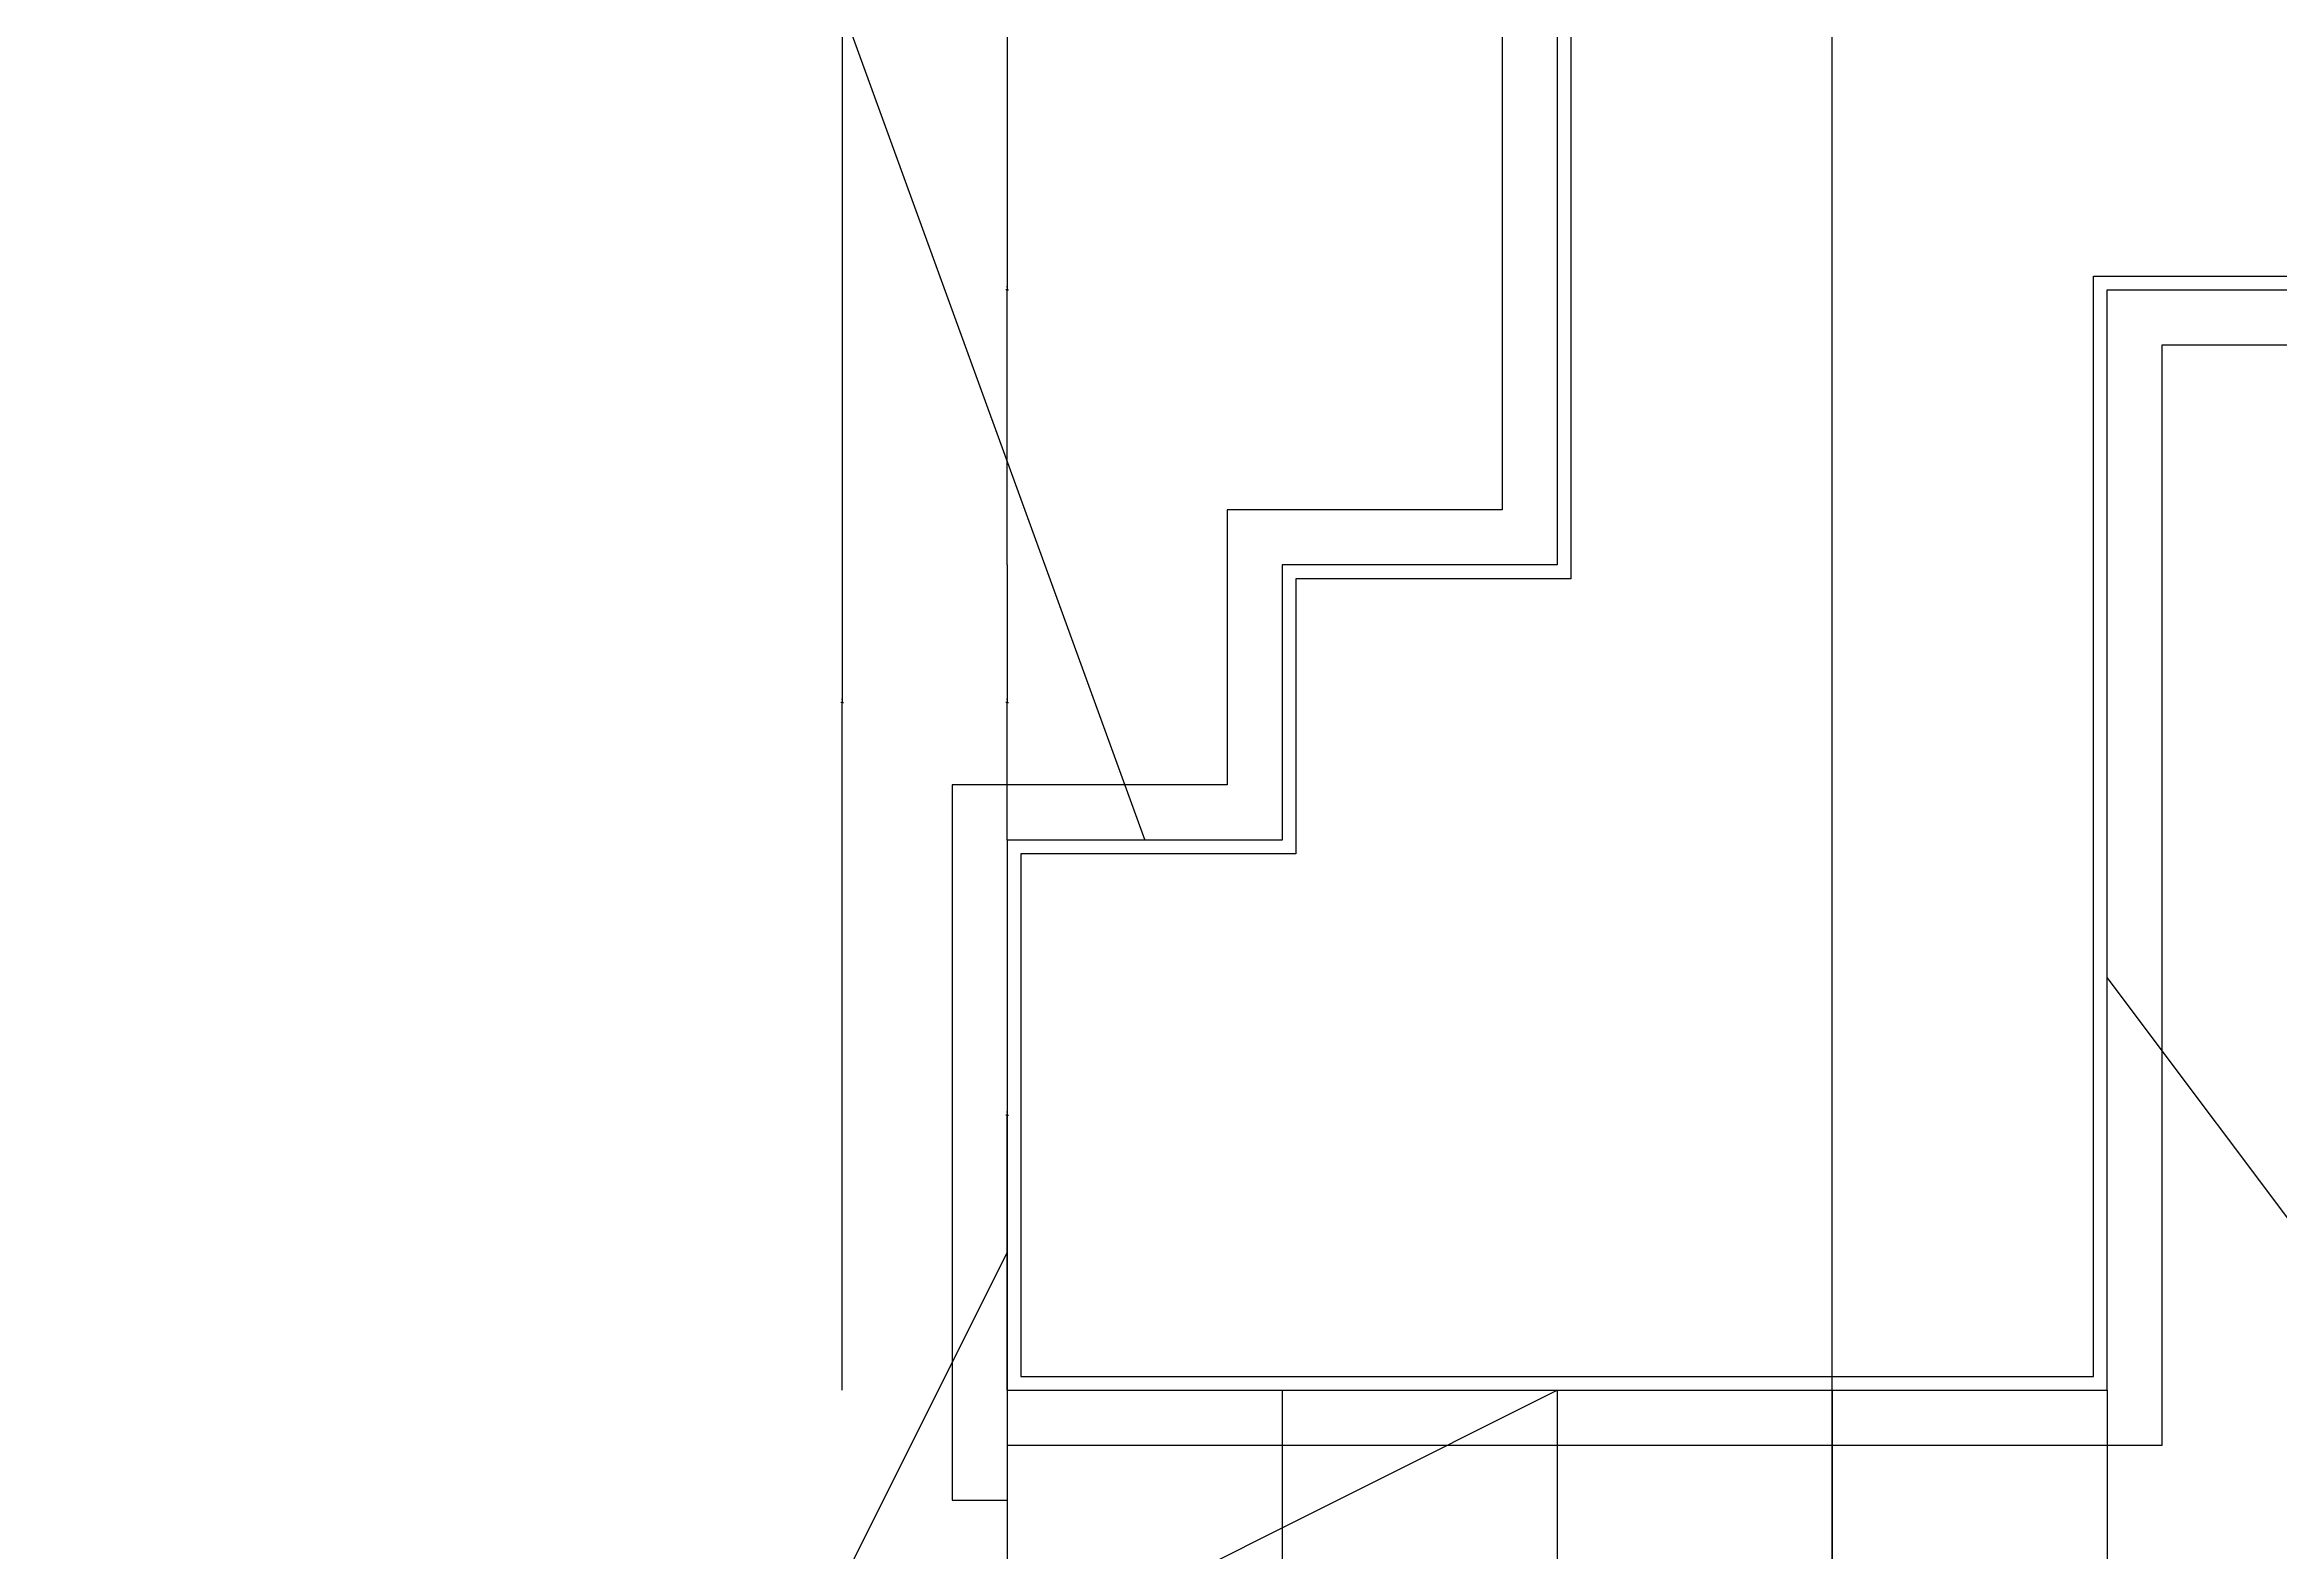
# Model space of a CAD drawing. Header units: metres. Extents: x -297 to 2210, y -16 to 3011.
# Drawn here: x 500 to 1313, y 841 to 1389 of the extents above; entities that cross this region are included whole.
import ezdxf

# ---------------------------------------------------------------- set-up
doc = ezdxf.new("R2010")
doc.units = ezdxf.units.M
for name, color, linetype in [('LM', 141, 'Continuous'), ('PUB_DIM', 3, 'Continuous'), ('PUB_WALL', 7, 'Continuous'), ('S_DOTE', 1, 'Continuous'), ('S_WALL', 7, 'Continuous')]:
    doc.layers.add(name, color=color, linetype=linetype)
doc.dimstyles.get("Standard").update_dxf_attribs({"dimtxt": 2.5, "dimasz": 2.5, "dimexe": 1.25, "dimexo": 0.625, "dimtad": 1, "dimcen": 2.5, "dimazin": 3, "dimtfac": 1, "dimtmove": 0, "dimatfit": 3})

# ---------------------------------------------------------------- blocks, each defined once
blk = doc.blocks.new('*D4')
for p, q in [((850, 900), (850, 650.88)), ((950, 900), (950, 650.88)), ((850.25, 650.88), (898.5, 650.88)), ((901.5, 650.88), (949.75, 650.88))]:
    blk.add_line(p, q)
at = {"layer": 'Defpoints'}
for p in [(850, 900), (950, 900), (850, 650.88)]:
    blk.add_point(p, dxfattribs=at)
at = {"layer": 'PUB_DIM', "insert": (900, 650.88), "char_height": 1, "attachment_point": 5}
blk.add_mtext('100', dxfattribs=at)
blk = doc.blocks.new('*D5')
for p, q in [((950, 900), (950, 650.88)), ((1050, 900), (1050, 650.88)), ((950.25, 650.88), (998.5, 650.88)), ((1001.5, 650.88), (1049.75, 650.88))]:
    blk.add_line(p, q)
at = {"layer": 'Defpoints'}
for p in [(950, 900), (1050, 900), (950, 650.88)]:
    blk.add_point(p, dxfattribs=at)
at = {"layer": 'PUB_DIM', "insert": (1000, 650.88), "char_height": 1, "attachment_point": 5}
blk.add_mtext('100', dxfattribs=at)
blk = doc.blocks.new('*D6')
for p, q in [((1050, 900), (1050, 533.28)), ((1150, 900), (1150, 533.28)), ((1050.25, 533.28), (1098.5, 533.28)), ((1101.5, 533.28), (1149.75, 533.28))]:
    blk.add_line(p, q)
at = {"layer": 'Defpoints'}
for p in [(1050, 900), (1150, 900), (1050, 533.28)]:
    blk.add_point(p, dxfattribs=at)
at = {"layer": 'PUB_DIM', "insert": (1100, 533.28), "char_height": 1, "attachment_point": 5}
blk.add_mtext('100', dxfattribs=at)
blk = doc.blocks.new('*D7')
for p, q in [((1150, 900), (1150, 650.88)), ((1250, 900), (1250, 650.88)), ((1150.25, 650.88), (1198.5, 650.88)), ((1201.5, 650.88), (1249.75, 650.88))]:
    blk.add_line(p, q)
at = {"layer": 'Defpoints'}
for p in [(1150, 900), (1250, 900), (1150, 650.88)]:
    blk.add_point(p, dxfattribs=at)
at = {"layer": 'PUB_DIM', "insert": (1200, 650.88), "char_height": 1, "attachment_point": 5}
blk.add_mtext('100', dxfattribs=at)
blk = doc.blocks.new('*D11')
for p, q in [((850, 1400), (850, 1300)), ((849.75, 1300), (849.5, 1300)), ((850, 1200), (850, 1300)), ((850, 1300), (850, 1300)), ((850.25, 1300), (850.5, 1300))]:
    blk.add_line(p, q)
at = {"layer": 'Defpoints'}
for p in [(850, 1400), (850, 1300), (850, 1200)]:
    blk.add_point(p, dxfattribs=at)
at = {"layer": 'PUB_DIM', "insert": (850, 1301.125), "char_height": 1, "attachment_point": 5}
blk.add_mtext('0', dxfattribs=at)
blk = doc.blocks.new('*D12')
for p, q in [((850, 1200), (850, 1150)), ((849.75, 1150), (849.5, 1150)), ((850, 1100), (850, 1150)), ((850, 1150), (850, 1150)), ((850.25, 1150), (850.5, 1150))]:
    blk.add_line(p, q)
at = {"layer": 'Defpoints'}
for p in [(850, 1200), (850, 1150), (850, 1100)]:
    blk.add_point(p, dxfattribs=at)
at = {"layer": 'PUB_DIM', "insert": (850, 1151.125), "char_height": 1, "attachment_point": 5}
blk.add_mtext('0', dxfattribs=at)
blk = doc.blocks.new('*D13')
for p, q in [((850, 1100), (850, 1000)), ((849.75, 1000), (849.5, 1000)), ((850, 900), (850, 1000)), ((850, 1000), (850, 1000)), ((850.25, 1000), (850.5, 1000))]:
    blk.add_line(p, q)
at = {"layer": 'Defpoints'}
for p in [(850, 1100), (850, 1000), (850, 900)]:
    blk.add_point(p, dxfattribs=at)
at = {"layer": 'PUB_DIM', "insert": (850, 1001.125), "char_height": 1, "attachment_point": 5}
blk.add_mtext('0', dxfattribs=at)
blk = doc.blocks.new('*D16')
for p, q in [((790, 1400), (790, 1150)), ((789.75, 1150), (789.5, 1150)), ((790, 900), (790, 1150)), ((790, 1150), (790, 1150)), ((790.25, 1150), (790.5, 1150))]:
    blk.add_line(p, q)
at = {"layer": 'Defpoints'}
for p in [(790, 1400), (790, 1150), (790, 900)]:
    blk.add_point(p, dxfattribs=at)
at = {"layer": 'PUB_DIM', "insert": (790, 1151.125), "char_height": 1, "attachment_point": 5}
blk.add_mtext('0', dxfattribs=at)

msp = doc.modelspace()

# ---------------------------------------------------------------- linework, layer by layer
at = {"layer": 'LM'}
for p, q in [((1030, 2230), (1030, 1220)), ((500, 2200), (900, 1100)), ((1270, 880), (1270, 1280)), ((1270, 1280), (1650, 1280)), ((1030, 1220), (930, 1220)), ((930, 1220), (930, 1120)), ((930, 1120), (830, 1120)), ((830, 1120), (830, 880)), ((1400, 850), (1250, 1050)), ((750, 750), (850, 950)), ((750, 750), (1050, 900)), ((830, 880), (830, 860)), ((850, 880), (1270, 880)), ((850, 880), (850, 860)), ((830, 860), (850, 860))]:
    msp.add_line(p, q, dxfattribs=at)
at = {"layer": 'PUB_WALL'}
msp.add_lwpolyline([(1055, 2250), (1055, 1195), (955, 1195), (955, 1095), (855, 1095), (855, 905), (1245, 905), (1245, 1305), (1650, 1305)], dxfattribs=at)
at = {"layer": 'S_DOTE'}
msp.add_line((1150, 573.83), (1150, 2550), dxfattribs=at)
at = {"layer": 'S_WALL'}
for p, q in [((1050, 2250), (1050, 1200)), ((1250, 1300), (1650, 1300)), ((1250, 900), (1250, 1300)), ((1050, 1200), (950, 1200)), ((950, 1200), (950, 1100)), ((950, 1100), (850, 1100)), ((850, 1100), (850, 900)), ((850, 900), (1250, 900))]:
    msp.add_line(p, q, dxfattribs=at)

# ---------------------------------------------------------------- dimensions: what is measured, and where the dimension line sits
at = {"layer": 'PUB_DIM'}
for base, p1, p2, picture, middle in [((790, 1150), (790, 1400), (790, 900), '*D16', (790, 1151.125)), ((850, 1300), (850, 1400), (850, 1200), '*D11', (850, 1301.125)), ((850, 1150), (850, 1200), (850, 1100), '*D12', (850, 1151.125)), ((850, 1000), (850, 1100), (850, 900), '*D13', (850, 1001.125)), ((850, 650.88), (850, 900), (950, 900), '*D4', (900, 650.88)), ((950, 650.88), (950, 900), (1050, 900), '*D5', (1000, 650.88)), ((1050, 533.28), (1050, 900), (1150, 900), '*D6', (1100, 533.28)), ((1150, 650.88), (1150, 900), (1250, 900), '*D7', (1200, 650.88))]:
    dim = msp.add_linear_dim(base=base, p1=p1, p2=p2, dimstyle='Standard', dxfattribs=at)
    dim.commit()
    dim.dimension.update_dxf_attribs({"geometry": picture, "text_midpoint": middle})

doc.saveas('drawing.dxf')
